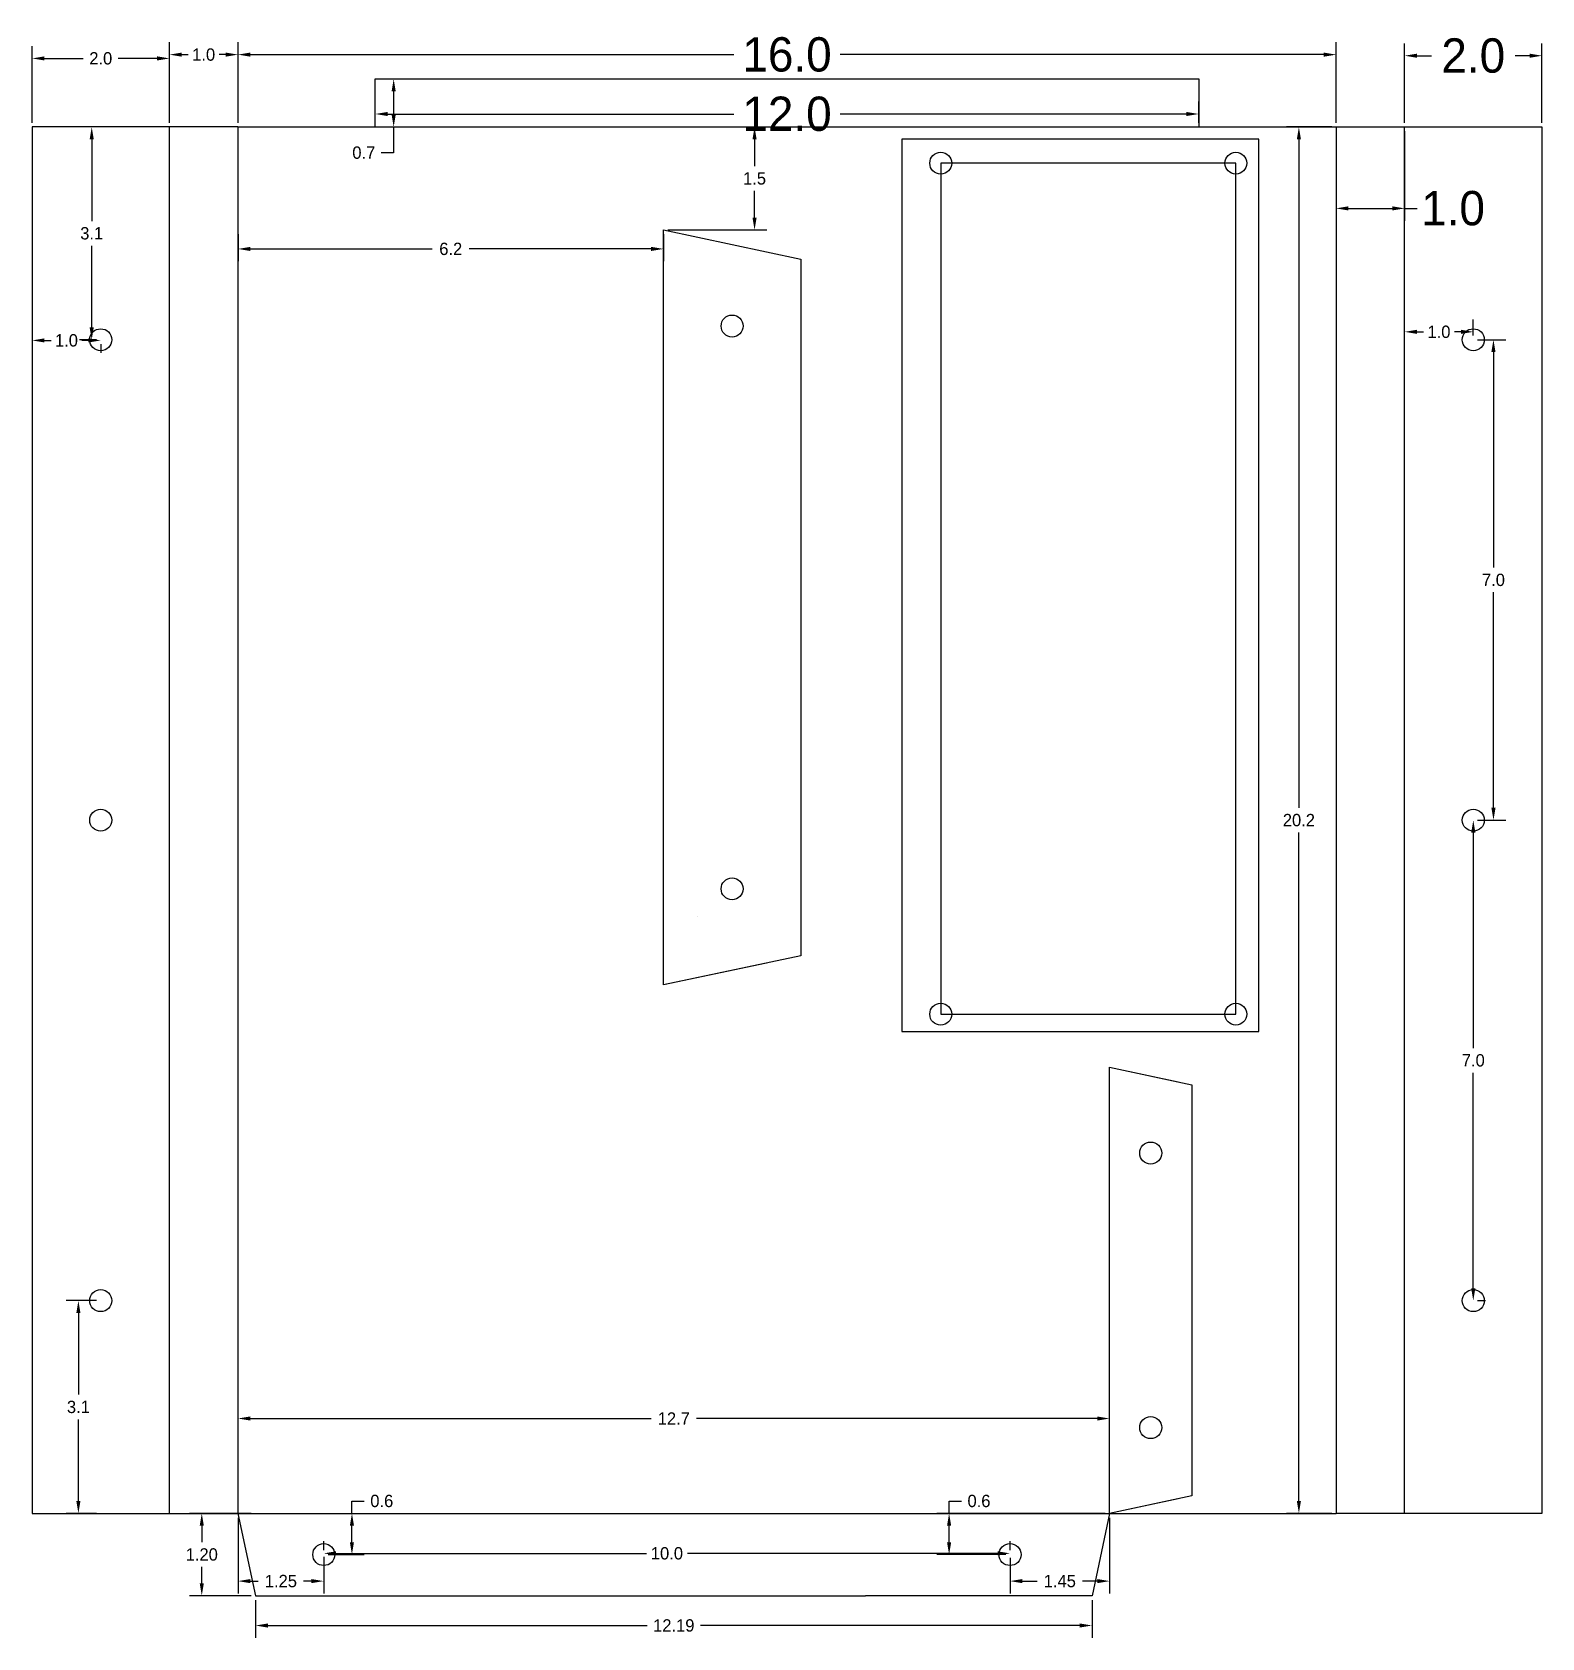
# Model space of a CAD drawing. Header units: millimetres. Extents: x -73 to 120, y 17 to 125.
# Drawn here: x 88.81 to 110.81, y 101.72 to 125.12 of the extents above; entities that cross this region are included whole.
import ezdxf
from ezdxf.lldxf.tags import DXFTag

# ---------------------------------------------------------------- set-up
doc = ezdxf.new("R2010")
doc.units = ezdxf.units.MM
doc.header["$MEASUREMENT"] = 0
tags = doc.linetypes.add('New Line1', pattern=[1.3, 1, -0.3]).pattern_tags.tags
tags[6:7] = [DXFTag(74, 4), DXFTag(75, 0), DXFTag(340, '0'), DXFTag(46, 1.0), DXFTag(50, 0.0), DXFTag(44, 0.0), DXFTag(45, 0.0)]
tags[4:5] = [DXFTag(74, 4), DXFTag(75, 0), DXFTag(340, '0'), DXFTag(46, 1.0), DXFTag(50, 0.0), DXFTag(44, 0.0), DXFTag(45, 0.0)]
doc.dimstyles.get("Standard").update_dxf_attribs({"dimtxt": 0.18, "dimasz": 0.18, "dimexe": 0.18, "dimexo": 0.0625, "dimgap": 0.09, "dimtad": 0, "dimtih": 1, "dimtoh": 1, "dimdec": 4, "dimzin": 0, "dimdsep": 46, "dimtxsty": 'Standard', "dimcen": 0.09, "dimadec": 0, "dimazin": 0, "dimtfac": 1, "dimtdec": 4, "dimtofl": 0, "dimtmove": 0, "dimatfit": 3, "dimfxl": 1, "dimtolj": 1, "dimtzin": 0, "dimarcsym": 0})

# ---------------------------------------------------------------- blocks, each defined once
blk = doc.blocks.new('*D55')
at = {"color": 0, "linetype": 'New Line1', "lineweight": -2, "transparency": 16777216}
for p, q in [((91.812, 123.797), (91.812, 124.969)), ((107.812, 123.797), (107.812, 124.969)), ((91.992, 124.789), (99.037, 124.789)), ((107.632, 124.789), (100.587, 124.789))]:
    blk.add_line(p, q, dxfattribs=at)
at = {"color": 0, "linetype": 'New Line1', "transparency": 16777216}
for points in [[(91.992, 124.819), (91.992, 124.759), (91.812, 124.789)], [(107.632, 124.819), (107.632, 124.759), (107.812, 124.789)]]:
    blk.add_solid(points, dxfattribs=at)
at = {"layer": 'Defpoints', "color": 0, "linetype": 'New Line1', "transparency": 16777216}
for p in [(107.812, 124.789), (91.812, 123.735), (107.812, 123.735)]:
    blk.add_point(p, dxfattribs=at)
at = {"color": 0, "linetype": 'New Line1', "transparency": 16777216, "insert": (99.812, 124.789), "char_height": 0.5, "attachment_point": 5}
blk.add_mtext('\\A1;16.0', dxfattribs=at)
blk = doc.blocks.new('*D56')
at = {"color": 0, "linetype": 'New Line1', "lineweight": -2, "transparency": 16777216}
for p, q in [((88.812, 120.572), (88.812, 120.445)), ((88.992, 120.625), (89.087, 120.625)), ((89.632, 120.625), (89.537, 120.625)), ((89.812, 120.572), (89.812, 120.445))]:
    blk.add_line(p, q, dxfattribs=at)
at = {"color": 0, "linetype": 'New Line1', "transparency": 16777216}
for points in [[(88.992, 120.655), (88.992, 120.595), (88.812, 120.625)], [(89.632, 120.655), (89.632, 120.595), (89.812, 120.625)]]:
    blk.add_solid(points, dxfattribs=at)
at = {"layer": 'Defpoints', "color": 0, "linetype": 'New Line1', "transparency": 16777216}
for p in [(88.812, 120.635), (88.812, 120.625), (89.812, 120.635)]:
    blk.add_point(p, dxfattribs=at)
at = {"color": 0, "linetype": 'New Line1', "transparency": 16777216, "insert": (89.312, 120.625), "char_height": 0.18, "attachment_point": 5}
blk.add_mtext('\\A1;1.0', dxfattribs=at)
blk = doc.blocks.new('*D57')
at = {"color": 0, "linetype": 'New Line1', "lineweight": -2, "transparency": 16777216}
for p, q in [((88.812, 123.797), (88.812, 124.914)), ((88.992, 124.734), (89.557, 124.734)), ((90.632, 124.734), (90.067, 124.734)), ((90.812, 123.797), (90.812, 124.914))]:
    blk.add_line(p, q, dxfattribs=at)
at = {"color": 0, "linetype": 'New Line1', "transparency": 16777216}
for points in [[(88.992, 124.764), (88.992, 124.704), (88.812, 124.734)], [(90.632, 124.764), (90.632, 124.704), (90.812, 124.734)]]:
    blk.add_solid(points, dxfattribs=at)
at = {"layer": 'Defpoints', "color": 0, "linetype": 'New Line1', "transparency": 16777216}
for p in [(90.812, 124.734), (88.812, 123.735), (90.812, 123.735)]:
    blk.add_point(p, dxfattribs=at)
at = {"color": 0, "linetype": 'New Line1', "transparency": 16777216, "insert": (89.812, 124.734), "char_height": 0.18, "attachment_point": 5}
blk.add_mtext('\\A1;2.0', dxfattribs=at)
blk = doc.blocks.new('*D58')
at = {"color": 0, "linetype": 'New Line1', "lineweight": -2, "transparency": 16777216}
for p, q in [((90.812, 123.797), (90.812, 124.969)), ((91.812, 123.797), (91.812, 124.969)), ((90.992, 124.789), (91.087, 124.789)), ((91.632, 124.789), (91.537, 124.789))]:
    blk.add_line(p, q, dxfattribs=at)
at = {"color": 0, "linetype": 'New Line1', "transparency": 16777216}
for points in [[(90.992, 124.819), (90.992, 124.759), (90.812, 124.789)], [(91.632, 124.819), (91.632, 124.759), (91.812, 124.789)]]:
    blk.add_solid(points, dxfattribs=at)
at = {"layer": 'Defpoints', "color": 0, "linetype": 'New Line1', "transparency": 16777216}
for p in [(91.812, 124.789), (90.812, 123.735), (91.812, 123.735)]:
    blk.add_point(p, dxfattribs=at)
at = {"color": 0, "linetype": 'New Line1', "transparency": 16777216, "insert": (91.312, 124.789), "char_height": 0.18, "attachment_point": 5}
blk.add_mtext('\\A1;1.0', dxfattribs=at)
blk = doc.blocks.new('*D59')
at = {"color": 0, "linetype": 'New Line1', "lineweight": -2, "transparency": 16777216}
for p, q in [((107.812, 123.672), (107.812, 122.369)), ((108.812, 123.672), (108.812, 122.369)), ((107.992, 122.549), (108.632, 122.549)), ((108.812, 122.549), (108.992, 122.549))]:
    blk.add_line(p, q, dxfattribs=at)
at = {"color": 0, "linetype": 'New Line1', "transparency": 16777216}
for points in [[(107.992, 122.579), (107.992, 122.519), (107.812, 122.549)], [(108.632, 122.579), (108.632, 122.519), (108.812, 122.549)]]:
    blk.add_solid(points, dxfattribs=at)
at = {"layer": 'Defpoints', "color": 0, "linetype": 'New Line1', "transparency": 16777216}
for p in [(107.812, 123.735), (108.812, 123.735), (108.812, 122.549)]:
    blk.add_point(p, dxfattribs=at)
at = {"color": 0, "linetype": 'New Line1', "transparency": 16777216, "insert": (109.517, 122.549), "char_height": 0.5, "attachment_point": 5}
blk.add_mtext('\\A1;1.0', dxfattribs=at)
blk = doc.blocks.new('*D60')
at = {"color": 0, "linetype": 'New Line1', "lineweight": -2, "transparency": 16777216}
for p, q in [((108.812, 123.797), (108.812, 124.953)), ((110.812, 123.797), (110.812, 124.953)), ((108.992, 124.773), (109.203, 124.773)), ((110.632, 124.773), (110.42, 124.773))]:
    blk.add_line(p, q, dxfattribs=at)
at = {"color": 0, "linetype": 'New Line1', "transparency": 16777216}
for points in [[(108.992, 124.803), (108.992, 124.743), (108.812, 124.773)], [(110.632, 124.803), (110.632, 124.743), (110.812, 124.773)]]:
    blk.add_solid(points, dxfattribs=at)
at = {"layer": 'Defpoints', "color": 0, "linetype": 'New Line1', "transparency": 16777216}
for p in [(110.812, 124.773), (108.812, 123.735), (110.812, 123.735)]:
    blk.add_point(p, dxfattribs=at)
at = {"color": 0, "linetype": 'New Line1', "transparency": 16777216, "insert": (109.812, 124.773), "char_height": 0.5, "attachment_point": 5}
blk.add_mtext('\\A1;2.0', dxfattribs=at)
blk = doc.blocks.new('*D61')
at = {"color": 0, "linetype": 'New Line1', "lineweight": -2, "transparency": 16777216}
for p, q in [((108.812, 120.697), (108.812, 120.93)), ((108.992, 120.75), (109.087, 120.75)), ((109.632, 120.75), (109.537, 120.75)), ((109.812, 120.697), (109.812, 120.93))]:
    blk.add_line(p, q, dxfattribs=at)
at = {"color": 0, "linetype": 'New Line1', "transparency": 16777216}
for points in [[(108.992, 120.78), (108.992, 120.72), (108.812, 120.75)], [(109.632, 120.78), (109.632, 120.72), (109.812, 120.75)]]:
    blk.add_solid(points, dxfattribs=at)
at = {"layer": 'Defpoints', "color": 0, "linetype": 'New Line1', "transparency": 16777216}
for p in [(108.812, 120.75), (108.812, 120.635), (109.812, 120.635)]:
    blk.add_point(p, dxfattribs=at)
at = {"color": 0, "linetype": 'New Line1', "transparency": 16777216, "insert": (109.312, 120.75), "char_height": 0.18, "attachment_point": 5}
blk.add_mtext('\\A1;1.0', dxfattribs=at)
blk = doc.blocks.new('*D62')
at = {"color": 0, "linetype": 'New Line1', "lineweight": -2, "transparency": 16777216}
for p, q in [((109.874, 120.635), (110.286, 120.635)), ((110.106, 120.455), (110.106, 117.315)), ((110.106, 113.815), (110.106, 116.955)), ((109.874, 113.635), (110.286, 113.635))]:
    blk.add_line(p, q, dxfattribs=at)
at = {"color": 0, "linetype": 'New Line1', "transparency": 16777216}
for points in [[(110.076, 120.455), (110.136, 120.455), (110.106, 120.635)], [(110.076, 113.815), (110.136, 113.815), (110.106, 113.635)]]:
    blk.add_solid(points, dxfattribs=at)
at = {"layer": 'Defpoints', "color": 0, "linetype": 'New Line1', "transparency": 16777216}
for p in [(109.812, 120.635), (109.812, 113.635), (110.106, 113.635)]:
    blk.add_point(p, dxfattribs=at)
at = {"color": 0, "linetype": 'New Line1', "transparency": 16777216, "insert": (110.106, 117.135), "char_height": 0.18, "attachment_point": 5}
blk.add_mtext('\\A1;7.0', dxfattribs=at)
blk = doc.blocks.new('*D63')
at = {"color": 0, "linetype": 'New Line1', "lineweight": -2, "transparency": 16777216}
for p, q in [((109.874, 113.635), (109.992, 113.635)), ((109.812, 113.455), (109.812, 110.315)), ((109.812, 106.815), (109.812, 109.955)), ((109.874, 106.635), (109.992, 106.635))]:
    blk.add_line(p, q, dxfattribs=at)
at = {"color": 0, "linetype": 'New Line1', "transparency": 16777216}
for points in [[(109.782, 113.455), (109.842, 113.455), (109.812, 113.635)], [(109.782, 106.815), (109.842, 106.815), (109.812, 106.635)]]:
    blk.add_solid(points, dxfattribs=at)
at = {"layer": 'Defpoints', "color": 0, "linetype": 'New Line1', "transparency": 16777216}
for p in [(109.812, 113.635), (109.812, 106.635), (109.812, 106.635)]:
    blk.add_point(p, dxfattribs=at)
at = {"color": 0, "linetype": 'New Line1', "transparency": 16777216, "insert": (109.812, 110.135), "char_height": 0.18, "attachment_point": 5}
blk.add_mtext('\\A1;7.0', dxfattribs=at)
blk = doc.blocks.new('*D64')
at = {"color": 0, "linetype": 'New Line1', "lineweight": -2, "transparency": 16777216}
for p, q in [((89.749, 106.635), (89.306, 106.635)), ((89.486, 106.455), (89.486, 105.265)), ((89.486, 103.715), (89.486, 104.905)), ((89.749, 103.535), (89.306, 103.535))]:
    blk.add_line(p, q, dxfattribs=at)
at = {"color": 0, "linetype": 'New Line1', "transparency": 16777216}
for points in [[(89.456, 106.455), (89.516, 106.455), (89.486, 106.635)], [(89.456, 103.715), (89.516, 103.715), (89.486, 103.535)]]:
    blk.add_solid(points, dxfattribs=at)
at = {"layer": 'Defpoints', "color": 0, "linetype": 'New Line1', "transparency": 16777216}
for p in [(89.812, 106.635), (89.486, 103.535), (89.812, 103.535)]:
    blk.add_point(p, dxfattribs=at)
at = {"color": 0, "linetype": 'New Line1', "transparency": 16777216, "insert": (89.486, 105.085), "char_height": 0.18, "attachment_point": 5}
blk.add_mtext('\\A1;3.1', dxfattribs=at)
blk = doc.blocks.new('*D65')
at = {"color": 0, "linetype": 'New Line1', "lineweight": -2, "transparency": 16777216}
for p, q in [((89.749, 123.735), (89.5, 123.735)), ((89.68, 123.555), (89.68, 122.365)), ((89.68, 120.815), (89.68, 122.005)), ((89.749, 120.635), (89.5, 120.635))]:
    blk.add_line(p, q, dxfattribs=at)
at = {"color": 0, "linetype": 'New Line1', "transparency": 16777216}
for points in [[(89.65, 123.555), (89.71, 123.555), (89.68, 123.735)], [(89.65, 120.815), (89.71, 120.815), (89.68, 120.635)]]:
    blk.add_solid(points, dxfattribs=at)
at = {"layer": 'Defpoints', "color": 0, "linetype": 'New Line1', "transparency": 16777216}
for p in [(89.68, 123.735), (89.812, 123.735), (89.812, 120.635)]:
    blk.add_point(p, dxfattribs=at)
at = {"color": 0, "linetype": 'New Line1', "transparency": 16777216, "insert": (89.68, 122.185), "char_height": 0.18, "attachment_point": 5}
blk.add_mtext('\\A1;3.1', dxfattribs=at)
blk = doc.blocks.new('*D66')
at = {"color": 0, "linetype": 'New Line1', "lineweight": -2, "transparency": 16777216}
for p, q in [((92.067, 102.272), (92.067, 101.721)), ((104.257, 102.272), (104.257, 101.721)), ((92.247, 101.901), (97.772, 101.901)), ((104.077, 101.901), (98.552, 101.901))]:
    blk.add_line(p, q, dxfattribs=at)
at = {"color": 0, "linetype": 'New Line1', "transparency": 16777216}
for points in [[(92.247, 101.931), (92.247, 101.871), (92.067, 101.901)], [(104.077, 101.931), (104.077, 101.871), (104.257, 101.901)]]:
    blk.add_solid(points, dxfattribs=at)
at = {"layer": 'Defpoints', "color": 0, "linetype": 'New Line1', "transparency": 16777216}
for p in [(92.067, 102.335), (104.257, 102.335), (104.257, 101.901)]:
    blk.add_point(p, dxfattribs=at)
at = {"color": 0, "linetype": 'New Line1', "transparency": 16777216, "insert": (98.162, 101.901), "char_height": 0.18, "attachment_point": 5}
blk.add_mtext('\\A1;12.19', dxfattribs=at)
blk = doc.blocks.new('*D67')
at = {"color": 0, "linetype": 'New Line1', "lineweight": -2, "transparency": 16777216}
for p, q in [((91.812, 103.597), (91.812, 105.097)), ((104.512, 103.597), (104.512, 105.097)), ((91.992, 104.917), (97.832, 104.917)), ((104.332, 104.917), (98.492, 104.917))]:
    blk.add_line(p, q, dxfattribs=at)
at = {"color": 0, "linetype": 'New Line1', "transparency": 16777216}
for points in [[(91.992, 104.947), (91.992, 104.887), (91.812, 104.917)], [(104.332, 104.947), (104.332, 104.887), (104.512, 104.917)]]:
    blk.add_solid(points, dxfattribs=at)
at = {"layer": 'Defpoints', "color": 0, "linetype": 'New Line1', "transparency": 16777216}
for p in [(104.512, 104.917), (91.812, 103.535), (104.512, 103.535)]:
    blk.add_point(p, dxfattribs=at)
at = {"color": 0, "linetype": 'New Line1', "transparency": 16777216, "insert": (98.162, 104.917), "char_height": 0.18, "attachment_point": 5}
blk.add_mtext('\\A1;12.7', dxfattribs=at)
blk = doc.blocks.new('*D68')
at = {"color": 0, "linetype": 'New Line1', "lineweight": -2, "transparency": 16777216}
for p, q in [((93.472, 103.535), (93.472, 103.715)), ((93.472, 103.715), (93.652, 103.715)), ((91.874, 103.535), (93.652, 103.535)), ((93.472, 103.115), (93.472, 103.355)), ((93.124, 102.935), (93.652, 102.935))]:
    blk.add_line(p, q, dxfattribs=at)
at = {"color": 0, "linetype": 'New Line1', "transparency": 16777216}
for points in [[(93.442, 103.355), (93.502, 103.355), (93.472, 103.535)], [(93.442, 103.115), (93.502, 103.115), (93.472, 102.935)]]:
    blk.add_solid(points, dxfattribs=at)
at = {"layer": 'Defpoints', "color": 0, "linetype": 'New Line1', "transparency": 16777216}
for p in [(91.812, 103.535), (93.472, 103.535), (93.062, 102.935)]:
    blk.add_point(p, dxfattribs=at)
at = {"color": 0, "linetype": 'New Line1', "transparency": 16777216, "insert": (93.907, 103.715), "char_height": 0.18, "attachment_point": 5}
blk.add_mtext('\\A1;0.6', dxfattribs=at)
blk = doc.blocks.new('*D69')
at = {"color": 0, "linetype": 'New Line1', "lineweight": -2, "transparency": 16777216}
for p, q in [((102.174, 103.535), (102.174, 103.715)), ((102.174, 103.715), (102.354, 103.715)), ((104.449, 103.535), (101.994, 103.535)), ((102.174, 103.115), (102.174, 103.355)), ((102.999, 102.935), (101.994, 102.935))]:
    blk.add_line(p, q, dxfattribs=at)
at = {"color": 0, "linetype": 'New Line1', "transparency": 16777216}
for points in [[(102.144, 103.355), (102.204, 103.355), (102.174, 103.535)], [(102.144, 103.115), (102.204, 103.115), (102.174, 102.935)]]:
    blk.add_solid(points, dxfattribs=at)
at = {"layer": 'Defpoints', "color": 0, "linetype": 'New Line1', "transparency": 16777216}
for p in [(102.174, 103.535), (104.512, 103.535), (103.062, 102.935)]:
    blk.add_point(p, dxfattribs=at)
at = {"color": 0, "linetype": 'New Line1', "transparency": 16777216, "insert": (102.609, 103.715), "char_height": 0.18, "attachment_point": 5}
blk.add_mtext('\\A1;0.6', dxfattribs=at)
blk = doc.blocks.new('*D70')
at = {"color": 0, "linetype": 'New Line1', "lineweight": -2, "transparency": 16777216}
for p, q in [((92.004, 103.535), (91.104, 103.535)), ((91.284, 103.355), (91.284, 103.115)), ((91.284, 102.515), (91.284, 102.755)), ((92.004, 102.335), (91.104, 102.335))]:
    blk.add_line(p, q, dxfattribs=at)
at = {"color": 0, "linetype": 'New Line1', "transparency": 16777216}
for points in [[(91.254, 103.355), (91.314, 103.355), (91.284, 103.535)], [(91.254, 102.515), (91.314, 102.515), (91.284, 102.335)]]:
    blk.add_solid(points, dxfattribs=at)
at = {"layer": 'Defpoints', "color": 0, "linetype": 'New Line1', "transparency": 16777216}
for p in [(91.284, 103.535), (92.067, 103.535), (92.067, 102.335)]:
    blk.add_point(p, dxfattribs=at)
at = {"color": 0, "linetype": 'New Line1', "transparency": 16777216, "insert": (91.284, 102.935), "char_height": 0.18, "attachment_point": 5}
blk.add_mtext('\\A1;1.20', dxfattribs=at)
blk = doc.blocks.new('*D71')
at = {"color": 0, "linetype": 'New Line1', "lineweight": -2, "transparency": 16777216}
for p, q in [((93.062, 102.997), (93.062, 103.132)), ((93.242, 102.952), (97.762, 102.952)), ((102.882, 102.952), (98.362, 102.952)), ((103.062, 102.997), (103.062, 103.132))]:
    blk.add_line(p, q, dxfattribs=at)
at = {"color": 0, "linetype": 'New Line1', "transparency": 16777216}
for points in [[(93.242, 102.982), (93.242, 102.922), (93.062, 102.952)], [(102.882, 102.982), (102.882, 102.922), (103.062, 102.952)]]:
    blk.add_solid(points, dxfattribs=at)
at = {"layer": 'Defpoints', "color": 0, "linetype": 'New Line1', "transparency": 16777216}
for p in [(93.062, 102.952), (93.062, 102.935), (103.062, 102.935)]:
    blk.add_point(p, dxfattribs=at)
at = {"color": 0, "linetype": 'New Line1', "transparency": 16777216, "insert": (98.062, 102.952), "char_height": 0.18, "attachment_point": 5}
blk.add_mtext('\\A1;10.0', dxfattribs=at)
blk = doc.blocks.new('*D72')
at = {"color": 0, "linetype": 'New Line1', "lineweight": -2, "transparency": 16777216}
for p, q in [((104.512, 103.472), (104.512, 102.368)), ((103.062, 102.889), (103.062, 102.368)), ((103.242, 102.548), (103.457, 102.548)), ((104.332, 102.548), (104.117, 102.548))]:
    blk.add_line(p, q, dxfattribs=at)
at = {"color": 0, "linetype": 'New Line1', "transparency": 16777216}
for points in [[(103.242, 102.578), (103.242, 102.518), (103.062, 102.548)], [(104.332, 102.578), (104.332, 102.518), (104.512, 102.548)]]:
    blk.add_solid(points, dxfattribs=at)
at = {"layer": 'Defpoints', "color": 0, "linetype": 'New Line1', "transparency": 16777216}
for p in [(104.512, 103.535), (103.062, 102.952), (103.062, 102.548)]:
    blk.add_point(p, dxfattribs=at)
at = {"color": 0, "linetype": 'New Line1', "transparency": 16777216, "insert": (103.787, 102.548), "char_height": 0.18, "attachment_point": 5}
blk.add_mtext('\\A1;1.45', dxfattribs=at)
blk = doc.blocks.new('*D73')
at = {"color": 0, "linetype": 'New Line1', "lineweight": -2, "transparency": 16777216}
for p, q in [((91.812, 103.472), (91.812, 102.368)), ((93.062, 102.904), (93.062, 102.368)), ((91.992, 102.548), (92.107, 102.548)), ((92.882, 102.548), (92.767, 102.548))]:
    blk.add_line(p, q, dxfattribs=at)
at = {"color": 0, "linetype": 'New Line1', "transparency": 16777216}
for points in [[(91.992, 102.578), (91.992, 102.518), (91.812, 102.548)], [(92.882, 102.578), (92.882, 102.518), (93.062, 102.548)]]:
    blk.add_solid(points, dxfattribs=at)
at = {"layer": 'Defpoints', "color": 0, "linetype": 'New Line1', "transparency": 16777216}
for p in [(91.812, 103.535), (93.062, 102.967), (93.062, 102.548)]:
    blk.add_point(p, dxfattribs=at)
at = {"color": 0, "linetype": 'New Line1', "transparency": 16777216, "insert": (92.437, 102.548), "char_height": 0.18, "attachment_point": 5}
blk.add_mtext('\\A1;1.25', dxfattribs=at)
blk = doc.blocks.new('*D82')
at = {"color": 0, "linetype": 'New Line1', "lineweight": -2, "transparency": 16777216}
for p, q in [((91.812, 122.172), (91.812, 121.778)), ((98.012, 122.172), (98.012, 121.778)), ((91.992, 121.958), (94.642, 121.958)), ((97.832, 121.958), (95.182, 121.958))]:
    blk.add_line(p, q, dxfattribs=at)
at = {"color": 0, "linetype": 'New Line1', "transparency": 16777216}
for points in [[(91.992, 121.988), (91.992, 121.928), (91.812, 121.958)], [(97.832, 121.988), (97.832, 121.928), (98.012, 121.958)]]:
    blk.add_solid(points, dxfattribs=at)
at = {"layer": 'Defpoints', "color": 0, "linetype": 'New Line1', "transparency": 16777216}
for p in [(91.812, 122.235), (98.012, 122.235), (91.812, 121.958)]:
    blk.add_point(p, dxfattribs=at)
at = {"color": 0, "linetype": 'New Line1', "transparency": 16777216, "insert": (94.912, 121.958), "char_height": 0.18, "attachment_point": 5}
blk.add_mtext('\\A1;6.2', dxfattribs=at)
blk = doc.blocks.new('*D83')
at = {"color": 0, "linetype": 'New Line1', "lineweight": -2, "transparency": 16777216}
for p, q in [((98.074, 123.735), (99.519, 123.735)), ((99.339, 123.555), (99.339, 123.165)), ((99.339, 122.415), (99.339, 122.805)), ((98.074, 122.235), (99.519, 122.235))]:
    blk.add_line(p, q, dxfattribs=at)
at = {"color": 0, "linetype": 'New Line1', "transparency": 16777216}
for points in [[(99.309, 123.555), (99.369, 123.555), (99.339, 123.735)], [(99.309, 122.415), (99.369, 122.415), (99.339, 122.235)]]:
    blk.add_solid(points, dxfattribs=at)
at = {"layer": 'Defpoints', "color": 0, "linetype": 'New Line1', "transparency": 16777216}
for p in [(98.012, 123.735), (99.339, 123.735), (98.012, 122.235)]:
    blk.add_point(p, dxfattribs=at)
at = {"color": 0, "linetype": 'New Line1', "transparency": 16777216, "insert": (99.339, 122.985), "char_height": 0.18, "attachment_point": 5}
blk.add_mtext('\\A1;1.5', dxfattribs=at)
blk = doc.blocks.new('*D84')
at = {"color": 0, "linetype": 'New Line1', "lineweight": -2, "transparency": 16777216}
for p, q in [((107.749, 123.735), (107.091, 123.735)), ((107.271, 123.555), (107.271, 113.815)), ((107.271, 103.715), (107.271, 113.455)), ((107.749, 103.535), (107.091, 103.535))]:
    blk.add_line(p, q, dxfattribs=at)
at = {"color": 0, "linetype": 'New Line1', "transparency": 16777216}
for points in [[(107.241, 123.555), (107.301, 123.555), (107.271, 123.735)], [(107.241, 103.715), (107.301, 103.715), (107.271, 103.535)]]:
    blk.add_solid(points, dxfattribs=at)
at = {"layer": 'Defpoints', "color": 0, "linetype": 'New Line1', "transparency": 16777216}
for p in [(107.271, 123.735), (107.812, 123.735), (107.812, 103.535)]:
    blk.add_point(p, dxfattribs=at)
at = {"color": 0, "linetype": 'New Line1', "transparency": 16777216, "insert": (107.271, 113.635), "char_height": 0.18, "attachment_point": 5}
blk.add_mtext('\\A1;20.2', dxfattribs=at)
blk = doc.blocks.new('*D85')
at = {"color": 0, "linetype": 'New Line1', "lineweight": -2, "transparency": 16777216}
for p, q in [((93.812, 123.797), (93.812, 124.104)), ((105.812, 123.797), (105.812, 124.104)), ((93.992, 123.924), (99.037, 123.924)), ((105.632, 123.924), (100.587, 123.924))]:
    blk.add_line(p, q, dxfattribs=at)
at = {"color": 0, "linetype": 'New Line1', "transparency": 16777216}
for points in [[(93.992, 123.954), (93.992, 123.894), (93.812, 123.924)], [(105.632, 123.954), (105.632, 123.894), (105.812, 123.924)]]:
    blk.add_solid(points, dxfattribs=at)
at = {"layer": 'Defpoints', "color": 0, "linetype": 'New Line1', "transparency": 16777216}
for p in [(105.812, 123.924), (93.812, 123.735), (105.812, 123.735)]:
    blk.add_point(p, dxfattribs=at)
at = {"color": 0, "linetype": 'New Line1', "transparency": 16777216, "insert": (99.812, 123.924), "char_height": 0.5, "attachment_point": 5}
blk.add_mtext('\\A1;12.0', dxfattribs=at)
blk = doc.blocks.new('*D86')
at = {"color": 0, "linetype": 'New Line1', "lineweight": -2, "transparency": 16777216}
for p, q in [((93.874, 124.435), (94.26, 124.435)), ((94.08, 124.255), (94.08, 123.915)), ((93.874, 123.735), (94.26, 123.735)), ((94.08, 123.735), (94.08, 123.36)), ((94.08, 123.36), (93.9, 123.36))]:
    blk.add_line(p, q, dxfattribs=at)
at = {"color": 0, "linetype": 'New Line1', "transparency": 16777216}
for points in [[(94.05, 124.255), (94.11, 124.255), (94.08, 124.435)], [(94.05, 123.915), (94.11, 123.915), (94.08, 123.735)]]:
    blk.add_solid(points, dxfattribs=at)
at = {"layer": 'Defpoints', "color": 0, "linetype": 'New Line1', "transparency": 16777216}
for p in [(93.812, 124.435), (94.08, 124.435), (93.812, 123.735)]:
    blk.add_point(p, dxfattribs=at)
at = {"color": 0, "linetype": 'New Line1', "transparency": 16777216, "insert": (93.645, 123.36), "char_height": 0.18, "attachment_point": 5}
blk.add_mtext('\\A1;0.7', dxfattribs=at)

msp = doc.modelspace()

# ---------------------------------------------------------------- linework, layer by layer
for p, q in [((93.81169, 123.73464), (93.81169, 124.43464)), ((93.81169, 124.43464), (105.81169, 124.43464)), ((105.81169, 124.43464), (105.81169, 123.73464)), ((91.81169, 123.73464), (88.81169, 123.73464)), ((88.81169, 123.73464), (88.81169, 103.53464)), ((91.81169, 123.73464), (93.81169, 123.73464)), ((105.81169, 123.73464), (107.81169, 123.73464)), ((107.81169, 123.73464), (108.81169, 123.73464)), ((108.81169, 123.73464), (110.81169, 123.73464)), ((110.81169, 123.73464), (110.81169, 103.53464)), ((98.01169, 122.23464), (99.51168, 121.91581)), ((98.01169, 122.23464), (100.01171, 121.80952)), ((100.01171, 121.80952), (100.01171, 111.65982)), ((100.01171, 111.65982), (98.01169, 111.23464)), ((99.51168, 111.55351), (98.01169, 111.23464)), ((104.51169, 110.03464), (105.51165, 109.82209)), ((104.51169, 110.03464), (105.71168, 109.77957)), ((105.71168, 109.77957), (105.71168, 103.78977)), ((105.71168, 103.78977), (104.51169, 103.53464)), ((105.51165, 103.74729), (104.51169, 103.53464)), ((88.81169, 103.53464), (91.81169, 103.53464)), ((91.81169, 103.53464), (92.06676, 102.33465)), ((104.51169, 103.53464), (104.25663, 102.33465)), ((104.51169, 103.53464), (107.81169, 103.53464)), ((110.81169, 103.53464), (107.81169, 103.53464)), ((92.06676, 102.33465), (100.95656, 102.33465)), ((104.25663, 102.33465), (100.95656, 102.33465))]:
    msp.add_line(p, q)
at = {"linetype": 'New Line1'}
for p, q in [((90.81169, 103.53464), (90.81169, 123.73464)), ((91.81169, 123.73464), (91.81169, 103.53464)), ((93.81169, 123.73464), (105.81169, 123.73464)), ((107.81169, 123.73464), (107.81169, 103.53464)), ((108.81169, 103.53464), (108.81169, 123.73464)), ((91.81169, 103.53464), (104.51169, 103.53464))]:
    msp.add_line(p, q, dxfattribs=at)
at = {"color": 40, "linetype": 'New Line1', "true_color": 0xf8d731}
for p, q in [((98.01169, 111.23464), (98.01169, 122.23464)), ((104.51169, 103.53464), (104.51169, 110.03464))]:
    msp.add_line(p, q, dxfattribs=at)
at = {"color": 32, "true_color": 0xcd6928}
msp.add_line((98.51169, 112.23093), (98.51169, 112.23093), dxfattribs=at)
at = {"color": 40, "true_color": 0xf8d731}
for points in [[(101.48636, 110.5561), (106.68636, 110.5561), (106.68636, 123.5561), (101.48636, 123.5561)], [(102.05226, 110.80791), (106.35226, 110.80791), (106.35226, 123.20791), (102.05226, 123.20791)]]:
    msp.add_lwpolyline(points, close=True, dxfattribs=at)
for centre in [(102.05226, 123.20791), (106.35226, 123.20791), (99.01169, 120.83464), (89.81169, 120.63464), (109.81169, 120.63464), (89.81169, 113.63464), (109.81169, 113.63464), (99.01169, 112.63464), (102.05226, 110.80791), (106.35226, 110.80791), (105.11169, 108.78464), (89.81169, 106.63464), (109.81169, 106.63464), (105.11169, 104.78464), (93.06169, 102.93464), (103.06169, 102.93464)]:
    msp.add_circle(centre, 0.16)

# ---------------------------------------------------------------- dimensions: what is measured, and where the dimension line sits
at = {"color": 40, "linetype": 'New Line1', "true_color": 0xf8d731}
for base, p1, p2, override, picture, middle in [((91.81169, 124.78902), (90.81169, 123.73464), (91.81169, 123.73464), {"dimdec": 1}, '*D58', (91.31169, 124.78902)), ((107.81169, 124.78902), (91.81169, 123.73464), (107.81169, 123.73464), {"dimtxt": 0.5, "dimgap": 0.15, "dimdec": 1}, '*D55', (99.81169, 124.78902)), ((110.81169, 124.77343), (108.81169, 123.73464), (110.81169, 123.73464), {"dimtxt": 0.5, "dimgap": 0.15, "dimdec": 1}, '*D60', (109.81169, 124.77343)), ((90.81169, 124.73376), (88.81169, 123.73464), (90.81169, 123.73464), {"dimdec": 1}, '*D57', (89.81169, 124.73376)), ((105.81169, 123.92368), (93.81169, 123.73464), (105.81169, 123.73464), {"dimtxt": 0.5, "dimgap": 0.15, "dimdec": 1}, '*D85', (99.81169, 123.92368)), ((91.81169, 121.95765), (98.01169, 122.23464), (91.81169, 122.23464), {"dimdec": 1}, '*D82', (94.91169, 121.95765)), ((108.81169, 120.75044), (109.81169, 120.63464), (108.81169, 120.63464), {"dimdec": 1}, '*D61', (109.31169, 120.75044)), ((93.06169, 102.54799), (91.81169, 103.53464), (93.06169, 102.96666), {"dimdec": 2}, '*D73', (92.43669, 102.54799)), ((103.06169, 102.54799), (104.51169, 103.53464), (103.06169, 102.95166), {"dimdec": 2}, '*D72', (103.78669, 102.54799)), ((93.06169, 102.95166), (103.06169, 102.93464), (93.06169, 102.93464), {"dimdec": 1}, '*D71', (98.06169, 102.95166)), ((104.25663, 101.90077), (92.06676, 102.33465), (104.25663, 102.33465), {"dimdec": 2}, '*D66', (98.16169, 101.90077))]:
    dim = msp.add_linear_dim(base=base, p1=p1, p2=p2, dimstyle='Standard', override=override, dxfattribs=at)
    dim.commit()
    dim.dimension.update_dxf_attribs({"geometry": picture, "text_midpoint": middle})
dim = msp.add_linear_dim(base=(94.08006, 124.43464), p1=(93.81169, 123.73464), p2=(93.81169, 124.43464), angle=90, dimstyle='Standard', override={"dimdec": 1}, dxfattribs=at)
dim.commit()
dim.dimension.update_dxf_attribs({"geometry": '*D86', "text_midpoint": (93.64506, 123.35996), "dimtype": 160})
for base, p1, p2, override, picture, middle in [((89.67954, 123.73464), (89.81169, 120.63464), (89.81169, 123.73464), {"dimdec": 1}, '*D65', (89.67954, 122.18464)), ((99.33924, 123.73464), (98.01169, 122.23464), (98.01169, 123.73464), {"dimdec": 1}, '*D83', (99.33924, 122.98464)), ((107.27121, 123.73464), (107.81169, 103.53464), (107.81169, 123.73464), {"dimdec": 1}, '*D84', (107.27121, 113.63464)), ((110.10644, 113.63464), (109.81169, 120.63464), (109.81169, 113.63464), {"dimdec": 1}, '*D62', (110.10644, 117.13464)), ((109.81169, 106.63464), (109.81169, 113.63464), (109.81169, 106.63464), {"dimdec": 1}, '*D63', (109.81169, 110.13464)), ((89.4855, 103.53464), (89.81169, 106.63464), (89.81169, 103.53464), {"dimdec": 1}, '*D64', (89.4855, 105.08464)), ((93.47162, 103.53464), (93.06169, 102.93464), (91.81169, 103.53464), {"dimdec": 1}, '*D68', (93.90662, 103.71464)), ((102.17448, 103.53464), (103.06169, 102.93464), (104.51169, 103.53464), {"dimdec": 1}, '*D69', (102.60948, 103.71464)), ((91.28381, 103.53464), (92.06676, 102.33465), (92.06676, 103.53464), {"dimdec": 2}, '*D70', (91.28381, 102.93464))]:
    dim = msp.add_linear_dim(base=base, p1=p1, p2=p2, angle=90, dimstyle='Standard', override=override, dxfattribs=at)
    dim.commit()
    dim.dimension.update_dxf_attribs({"geometry": picture, "text_midpoint": middle})
for base, p1, p2, override, picture, middle in [((108.81169, 122.5491), (107.81169, 123.73464), (108.81169, 123.73464), {"dimtxt": 0.5, "dimgap": 0.15, "dimdec": 1}, '*D59', (109.51669, 122.5491)), ((88.81169, 120.62469), (89.81169, 120.63464), (88.81169, 120.63464), {"dimdec": 1}, '*D56', (89.31169, 120.62469)), ((104.51169, 104.91651), (91.81169, 103.53464), (104.51169, 103.53464), {"dimdec": 1}, '*D67', (98.16169, 104.91651))]:
    dim = msp.add_linear_dim(base=base, p1=p1, p2=p2, dimstyle='Standard', override=override, dxfattribs=at)
    dim.commit()
    dim.dimension.update_dxf_attribs({"geometry": picture, "text_midpoint": middle, "dimtype": 160})

doc.saveas('drawing.dxf')
